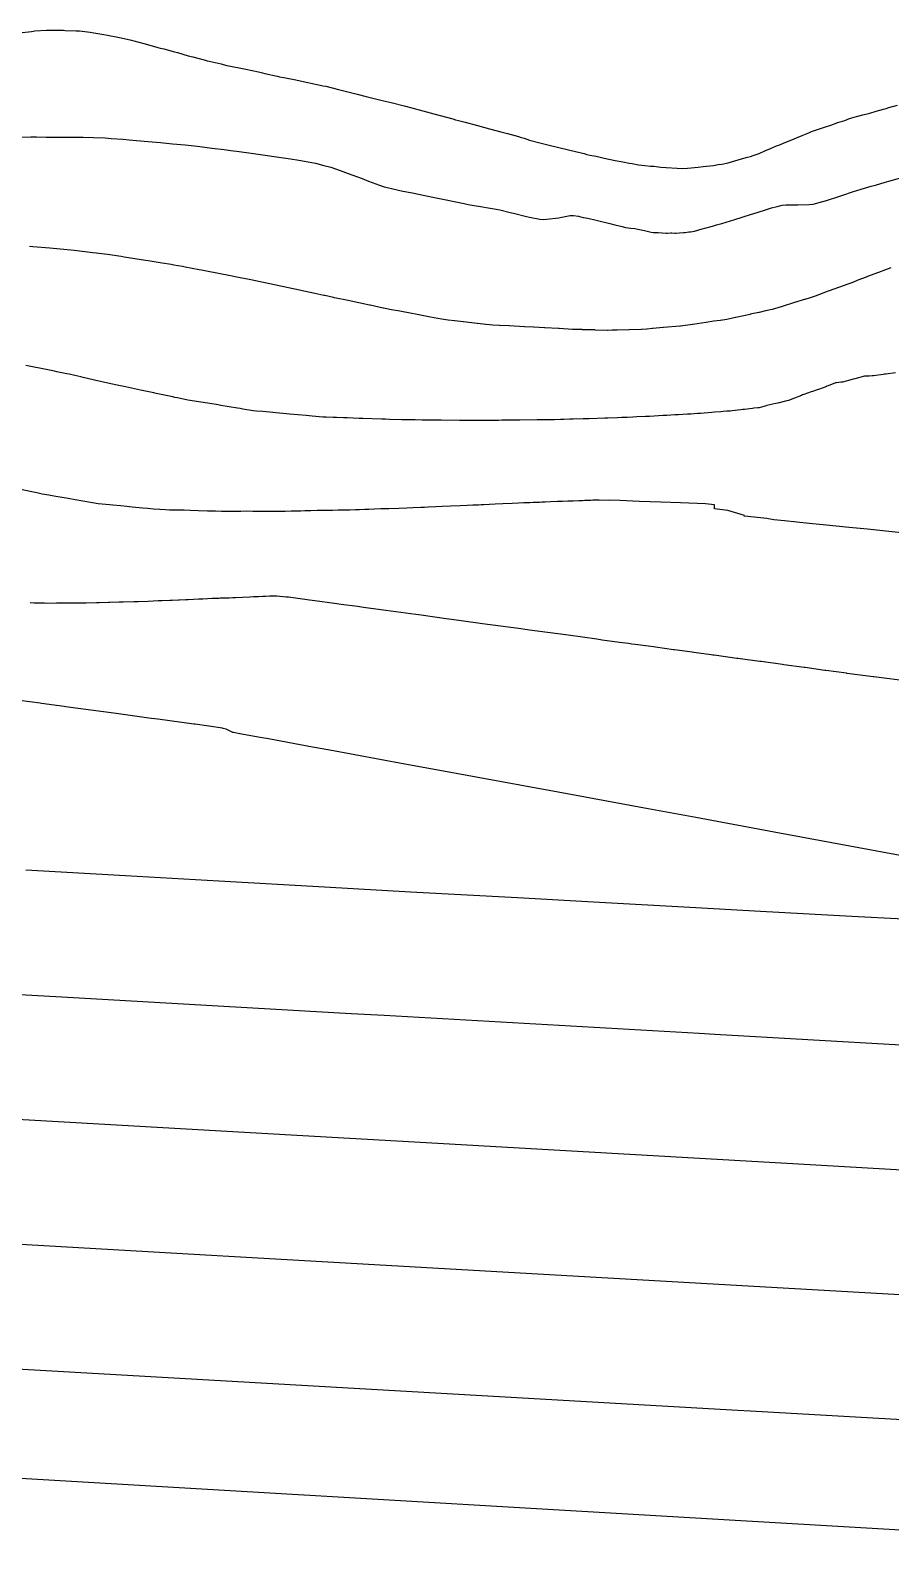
# Model space of a CAD drawing. Header units: metres. Extents: x 483462 to 484492, y 8428718 to 8429266.
# Drawn here: x 484160.86 to 484172.6, y 8428824.98 to 8428845.55 of the extents above; entities that cross this region are included whole.
import ezdxf

# ---------------------------------------------------------------- set-up
doc = ezdxf.new("R2010")
doc.units = ezdxf.units.M
doc.layers.add('C-TOPO-MAJR', color=9, linetype='Continuous')
doc.layers.add('C-TOPO-MINR', color=8, linetype='Continuous')

msp = doc.modelspace()

# ---------------------------------------------------------------- linework, layer by layer
at = {"layer": 'C-TOPO-MAJR', "color": 9, "linetype": 'Continuous', "lineweight": -3, "flags": 128}
for points, elevation in [([(484160.71, 8428845.512), (484160.879, 8428845.532), (484160.925, 8428845.539), (484161.082, 8428845.549), (484161.123, 8428845.55), (484161.163, 8428845.55), (484161.315, 8428845.549), (484161.338, 8428845.548), (484161.489, 8428845.54), (484161.512, 8428845.54), (484161.535, 8428845.541), (484161.679, 8428845.524), (484161.729, 8428845.516), (484161.866, 8428845.492), (484161.916, 8428845.483), (484162.057, 8428845.453), (484162.08, 8428845.451), (484162.103, 8428845.448), (484162.244, 8428845.413), (484162.275, 8428845.405), (484162.411, 8428845.368), (484162.461, 8428845.354), (484162.601, 8428845.315), (484162.634, 8428845.306), (484162.659, 8428845.301), (484162.684, 8428845.295), (484162.83, 8428845.254), (484162.868, 8428845.244), (484163.016, 8428845.202), (484163.081, 8428845.185), (484163.233, 8428845.145), (484163.274, 8428845.134), (484163.302, 8428845.126), (484163.464, 8428845.089), (484163.492, 8428845.081), (484163.543, 8428845.07), (484163.713, 8428845.035), (484163.8, 8428845.017), (484163.975, 8428844.98), (484164.029, 8428844.969), (484164.061, 8428844.96), (484164.231, 8428844.925), (484164.263, 8428844.916), (484164.321, 8428844.904), (484164.486, 8428844.871), (484164.585, 8428844.85), (484164.753, 8428844.814), (484164.815, 8428844.801), (484164.853, 8428844.793), (484164.891, 8428844.785), (484165.066, 8428844.743), (484165.139, 8428844.724), (484165.318, 8428844.679), (484165.443, 8428844.648), (484165.625, 8428844.601), (484165.701, 8428844.582), (484165.742, 8428844.573), (484165.783, 8428844.565), (484165.96, 8428844.518), (484166.046, 8428844.495), (484166.217, 8428844.449), (484166.364, 8428844.41), (484166.452, 8428844.386), (484166.624, 8428844.34), (484166.663, 8428844.329), (484166.703, 8428844.318), (484166.795, 8428844.294), (484166.961, 8428844.249), (484167.123, 8428844.206), (484167.277, 8428844.165), (484167.372, 8428844.139), (484167.519, 8428844.101), (484167.558, 8428844.088), (484167.596, 8428844.076), (484167.633, 8428844.064), (484167.67, 8428844.052), (484167.81, 8428844.016), (484167.903, 8428843.993), (484168.07, 8428843.952), (484168.2, 8428843.919), (484168.297, 8428843.895), (484168.415, 8428843.867), (484168.453, 8428843.857), (484168.492, 8428843.847), (484168.577, 8428843.83), (484168.688, 8428843.805), (484168.837, 8428843.775), (484168.941, 8428843.754), (484169.029, 8428843.737), (484169.071, 8428843.73), (484169.158, 8428843.715), (484169.2, 8428843.708), (484169.245, 8428843.706), (484169.319, 8428843.697), (484169.365, 8428843.695), (484169.462, 8428843.684), (484169.532, 8428843.677), (484169.682, 8428843.668), (484169.753, 8428843.666), (484169.825, 8428843.669), (484169.968, 8428843.681), (484170.038, 8428843.689), (484170.13, 8428843.702), (484170.18, 8428843.707), (484170.244, 8428843.717), (484170.294, 8428843.722), (484170.378, 8428843.743), (484170.472, 8428843.769), (484170.559, 8428843.794), (484170.643, 8428843.82), (484170.682, 8428843.829), (484170.72, 8428843.839), (484170.801, 8428843.87), (484170.88, 8428843.903), (484170.957, 8428843.935), (484171.04, 8428843.971), (484171.072, 8428843.983), (484171.104, 8428843.995), (484171.164, 8428844.021), (484171.246, 8428844.055), (484171.309, 8428844.082), (484171.389, 8428844.116), (484171.457, 8428844.143), (484171.487, 8428844.157), (484171.517, 8428844.17), (484171.596, 8428844.197), (484171.692, 8428844.229), (484171.78, 8428844.257), (484171.875, 8428844.289), (484171.97, 8428844.318), (484172.002, 8428844.331), (484172.034, 8428844.344), (484172.127, 8428844.371), (484172.217, 8428844.396), (484172.309, 8428844.42), (484172.399, 8428844.445), (484172.497, 8428844.472), (484172.534, 8428844.484), (484172.57, 8428844.495), (484172.686, 8428844.528)], 1190), ([(484172.862, 8428836.668), (484172.364, 8428836.732), (484172.358, 8428836.733), (484172.002, 8428836.779), (484171.993, 8428836.78), (484171.71, 8428836.819), (484171.699, 8428836.82), (484171.431, 8428836.857), (484171.417, 8428836.859), (484171.138, 8428836.897), (484171.122, 8428836.899), (484170.83, 8428836.939), (484170.81, 8428836.942), (484170.513, 8428836.982), (484170.496, 8428836.984), (484170.19, 8428837.026), (484170.169, 8428837.029), (484170.148, 8428837.032), (484169.912, 8428837.064), (484169.888, 8428837.067), (484169.649, 8428837.1), (484169.644, 8428837.1), (484169.632, 8428837.102), (484169.389, 8428837.135), (484169.362, 8428837.139), (484169.113, 8428837.173), (484169.067, 8428837.179), (484169.019, 8428837.186), (484168.899, 8428837.202), (484168.662, 8428837.234), (484168.587, 8428837.245), (484168.197, 8428837.298), (484167.67, 8428837.37), (484167.586, 8428837.381), (484167.52, 8428837.39), (484167.03, 8428837.457), (484166.964, 8428837.466), (484166.605, 8428837.515), (484166.536, 8428837.524), (484166.191, 8428837.571), (484166.122, 8428837.581), (484165.779, 8428837.627), (484165.709, 8428837.637), (484165.407, 8428837.678), (484165.326, 8428837.689), (484165.102, 8428837.72), (484165.012, 8428837.732), (484164.745, 8428837.769), (484164.669, 8428837.779), (484164.415, 8428837.814), (484164.383, 8428837.818), (484164.366, 8428837.818), (484164.35, 8428837.818), (484164.227, 8428837.834), (484164.207, 8428837.833), (484164.152, 8428837.832), (484164.125, 8428837.831), (484164.069, 8428837.828), (484164.035, 8428837.827), (484163.973, 8428837.824), (484163.906, 8428837.822), (484163.855, 8428837.819), (484163.755, 8428837.815), (484163.662, 8428837.81), (484163.623, 8428837.809), (484163.573, 8428837.807), (484163.522, 8428837.806), (484163.507, 8428837.805), (484163.451, 8428837.803), (484163.433, 8428837.802), (484163.374, 8428837.8), (484163.342, 8428837.798), (484163.217, 8428837.793), (484163.159, 8428837.791), (484163.016, 8428837.784), (484162.983, 8428837.783), (484162.896, 8428837.779), (484162.883, 8428837.778), (484162.796, 8428837.774), (484162.783, 8428837.774), (484162.766, 8428837.773), (484162.66, 8428837.768), (484162.641, 8428837.768), (484162.607, 8428837.767), (484162.472, 8428837.761), (484162.333, 8428837.756), (484162.275, 8428837.755), (484162.128, 8428837.75), (484162.095, 8428837.749), (484162.076, 8428837.749), (484161.948, 8428837.744), (484161.929, 8428837.744), (484161.801, 8428837.74), (484161.767, 8428837.74), (484161.623, 8428837.738), (484161.566, 8428837.738), (484161.42, 8428837.737), (484161.386, 8428837.737), (484161.368, 8428837.736), (484161.238, 8428837.735), (484161.22, 8428837.735), (484161.09, 8428837.734), (484161.058, 8428837.735), (484160.916, 8428837.738), (484160.861, 8428837.739)], 1200), ([(484147.48, 8428833.164), (484149.616, 8428833.04), (484150.594, 8428832.983), (484153.172, 8428832.834), (484154.089, 8428832.781), (484157.093, 8428832.608), (484160.637, 8428832.405), (484161.294, 8428832.367), (484165.24, 8428832.142), (484165.69, 8428832.116), (484169.985, 8428831.871), (484170.197, 8428831.859), (484174.002, 8428831.643)], 1200)]:
    msp.add_lwpolyline(points, dxfattribs=dict(at, elevation=elevation))
at = {"layer": 'C-TOPO-MINR', "color": 8, "linetype": 'Continuous', "lineweight": -3, "flags": 128}
for points, elevation in [([(484160.735, 8428844.09), (484160.87, 8428844.095), (484160.946, 8428844.094), (484161.079, 8428844.093), (484161.225, 8428844.093), (484161.432, 8428844.093), (484161.586, 8428844.089), (484161.726, 8428844.087), (484161.883, 8428844.08), (484161.968, 8428844.073), (484162.125, 8428844.063), (484162.21, 8428844.055), (484162.311, 8428844.046), (484162.47, 8428844.032), (484162.64, 8428844.017), (484162.801, 8428844.001), (484162.974, 8428843.985), (484163.138, 8428843.967), (484163.244, 8428843.956), (484163.337, 8428843.943), (484163.505, 8428843.924), (484163.598, 8428843.91), (484163.71, 8428843.894), (484163.877, 8428843.873), (484164.065, 8428843.846), (484164.218, 8428843.824), (484164.409, 8428843.796), (484164.525, 8428843.779), (484164.653, 8428843.753), (484164.75, 8428843.738), (484164.864, 8428843.703), (484164.961, 8428843.683), (484165.09, 8428843.638), (484165.198, 8428843.597), (484165.387, 8428843.526), (484165.477, 8428843.49), (484165.626, 8428843.438), (484165.69, 8428843.416), (484165.751, 8428843.4), (484165.883, 8428843.369), (484165.941, 8428843.357), (484166.076, 8428843.33), (484166.135, 8428843.318), (484166.289, 8428843.286), (484166.352, 8428843.273), (484166.557, 8428843.231), (484166.62, 8428843.218), (484166.778, 8428843.186), (484166.836, 8428843.175), (484166.889, 8428843.165), (484167.027, 8428843.141), (484167.077, 8428843.133), (484167.217, 8428843.108), (484167.266, 8428843.099), (484167.406, 8428843.066), (484167.452, 8428843.054), (484167.628, 8428843.011), (484167.671, 8428842.999), (484167.813, 8428842.975), (484167.856, 8428842.969), (484167.9, 8428842.974), (484168.069, 8428842.991), (484168.112, 8428843.001), (484168.225, 8428843.021), (484168.27, 8428843.025), (484168.337, 8428843.012), (484168.403, 8428842.996), (484168.466, 8428842.985), (484168.578, 8428842.959), (484168.765, 8428842.915), (484168.834, 8428842.897), (484168.936, 8428842.873), (484168.981, 8428842.861), (484169.05, 8428842.849), (484169.107, 8428842.846), (484169.148, 8428842.836), (484169.238, 8428842.817), (484169.328, 8428842.798), (484169.356, 8428842.793), (484169.401, 8428842.791), (484169.423, 8428842.79), (484169.477, 8428842.787), (484169.532, 8428842.784), (484169.551, 8428842.783), (484169.596, 8428842.785), (484169.612, 8428842.785), (484169.653, 8428842.784), (484169.67, 8428842.784), (484169.716, 8428842.785), (484169.772, 8428842.791), (484169.791, 8428842.793), (484169.843, 8428842.799), (484169.864, 8428842.802), (484169.92, 8428842.809), (484170.026, 8428842.839), (484170.06, 8428842.849), (484170.167, 8428842.879), (484170.219, 8428842.894), (484170.257, 8428842.904), (484170.295, 8428842.914), (484170.413, 8428842.95), (484170.472, 8428842.97), (484170.685, 8428843.035), (484170.775, 8428843.064), (484170.903, 8428843.103), (484170.971, 8428843.126), (484171.048, 8428843.146), (484171.116, 8428843.165), (484171.167, 8428843.168), (484171.277, 8428843.168), (484171.327, 8428843.167), (484171.485, 8428843.175), (484171.536, 8428843.178), (484171.67, 8428843.215), (484171.722, 8428843.228), (484171.889, 8428843.283), (484171.942, 8428843.301), (484172.075, 8428843.345), (484172.132, 8428843.365), (484172.193, 8428843.382), (484172.327, 8428843.421), (484172.39, 8428843.438), (484172.522, 8428843.476), (484172.588, 8428843.495), (484172.727, 8428843.538)], 1192), ([(484172.598, 8428842.311), (484172.49, 8428842.27), (484172.467, 8428842.261), (484172.28, 8428842.19), (484172.259, 8428842.183), (484172.149, 8428842.141), (484172.088, 8428842.116), (484172.026, 8428842.092), (484172.009, 8428842.085), (484171.899, 8428842.045), (484171.885, 8428842.04), (484171.693, 8428841.971), (484171.682, 8428841.967), (484171.567, 8428841.925), (484171.496, 8428841.902), (484171.425, 8428841.879), (484171.417, 8428841.876), (484171.304, 8428841.841), (484171.297, 8428841.839), (484171.104, 8428841.779), (484171.1, 8428841.777), (484170.978, 8428841.74), (484170.89, 8428841.721), (484170.801, 8428841.702), (484170.799, 8428841.702), (484170.68, 8428841.676), (484170.678, 8428841.675), (484170.678, 8428841.675), (484170.482, 8428841.632), (484170.48, 8428841.631), (484170.36, 8428841.606), (484170.273, 8428841.593), (484170.27, 8428841.592), (484170.182, 8428841.58), (484170.08, 8428841.565), (484170.076, 8428841.565), (484169.897, 8428841.538), (484169.893, 8428841.538), (484169.727, 8428841.516), (484169.723, 8428841.515), (484169.719, 8428841.515), (484169.496, 8428841.494), (484169.492, 8428841.494), (484169.35, 8428841.482), (484169.344, 8428841.482), (484169.274, 8428841.475), (484169.268, 8428841.475), (484169.197, 8428841.469), (484169.193, 8428841.469), (484169.029, 8428841.464), (484169.024, 8428841.464), (484168.865, 8428841.46), (484168.859, 8428841.46), (484168.796, 8428841.459), (484168.733, 8428841.457), (484168.727, 8428841.457), (484168.565, 8428841.461), (484168.56, 8428841.462), (484168.556, 8428841.462), (484168.393, 8428841.466), (484168.388, 8428841.467), (484168.324, 8428841.468), (484168.261, 8428841.47), (484168.256, 8428841.47), (484168.074, 8428841.48), (484168.069, 8428841.481), (484168.064, 8428841.481), (484167.878, 8428841.491), (484167.873, 8428841.491), (484167.801, 8428841.495), (484167.73, 8428841.499), (484167.724, 8428841.499), (484167.605, 8428841.506), (484167.6, 8428841.506), (484167.395, 8428841.517), (484167.39, 8428841.518), (484167.263, 8428841.525), (484167.257, 8428841.525), (484167.169, 8428841.529), (484167.081, 8428841.535), (484167.076, 8428841.535), (484166.96, 8428841.548), (484166.956, 8428841.549), (484166.769, 8428841.572), (484166.766, 8428841.572), (484166.65, 8428841.587), (484166.647, 8428841.587), (484166.559, 8428841.597), (484166.471, 8428841.608), (484166.468, 8428841.608), (484166.319, 8428841.636), (484166.318, 8428841.636), (484166.115, 8428841.676), (484166.064, 8428841.685), (484165.902, 8428841.717), (484165.9, 8428841.717), (484165.789, 8428841.738), (484165.68, 8428841.759), (484165.675, 8428841.76), (484165.496, 8428841.798), (484165.488, 8428841.8), (484165.198, 8428841.862), (484165.013, 8428841.902), (484164.999, 8428841.905), (484164.878, 8428841.931), (484164.866, 8428841.933), (484164.745, 8428841.959), (484164.551, 8428842), (484164.535, 8428842.004), (484164.233, 8428842.068), (484164.214, 8428842.072), (484164.019, 8428842.113), (484163.996, 8428842.118), (484163.872, 8428842.144), (484163.848, 8428842.149), (484163.725, 8428842.174), (484163.527, 8428842.213), (484163.499, 8428842.218), (484163.198, 8428842.276), (484163.167, 8428842.282), (484162.973, 8428842.319), (484162.938, 8428842.326), (484162.818, 8428842.347), (484162.782, 8428842.354), (484162.662, 8428842.374), (484162.47, 8428842.405), (484162.432, 8428842.411), (484162.141, 8428842.457), (484162.101, 8428842.463), (484161.917, 8428842.491), (484161.874, 8428842.496), (484161.762, 8428842.511), (484161.718, 8428842.516), (484161.606, 8428842.529), (484161.461, 8428842.545), (484161.416, 8428842.55), (484161.176, 8428842.575), (484161.131, 8428842.579), (484160.896, 8428842.597), (484160.85, 8428842.6)], 1194), ([(484172.661, 8428840.878), (484172.527, 8428840.86), (484172.511, 8428840.858), (484172.494, 8428840.856), (484172.362, 8428840.838), (484172.345, 8428840.837), (484172.301, 8428840.834), (484172.257, 8428840.831), (484172.24, 8428840.83), (484172.105, 8428840.795), (484172.085, 8428840.79), (484172.068, 8428840.785), (484171.937, 8428840.751), (484171.922, 8428840.75), (484171.855, 8428840.741), (484171.841, 8428840.739), (484171.742, 8428840.7), (484171.726, 8428840.695), (484171.71, 8428840.688), (484171.612, 8428840.649), (484171.595, 8428840.644), (484171.527, 8428840.625), (484171.509, 8428840.62), (484171.412, 8428840.583), (484171.394, 8428840.576), (484171.377, 8428840.57), (484171.283, 8428840.533), (484171.268, 8428840.527), (484171.217, 8428840.506), (484171.202, 8428840.5), (484171.178, 8428840.494), (484171.055, 8428840.465), (484171.029, 8428840.459), (484170.906, 8428840.43), (484170.884, 8428840.424), (484170.864, 8428840.419), (484170.8, 8428840.402), (484170.782, 8428840.4), (484170.729, 8428840.394), (484170.711, 8428840.392), (484170.602, 8428840.379), (484170.579, 8428840.376), (484170.551, 8428840.373), (484170.436, 8428840.359), (484170.405, 8428840.357), (484170.359, 8428840.353), (484170.312, 8428840.35), (484170.277, 8428840.347), (484170.191, 8428840.34), (484170.155, 8428840.337), (484170.004, 8428840.325), (484169.962, 8428840.322), (484169.869, 8428840.315), (484169.826, 8428840.312), (484169.763, 8428840.309), (484169.701, 8428840.305), (484169.652, 8428840.303), (484169.542, 8428840.297), (484169.491, 8428840.294), (484169.305, 8428840.284), (484169.251, 8428840.282), (484169.135, 8428840.276), (484169.079, 8428840.273), (484169.004, 8428840.27), (484168.929, 8428840.267), (484168.87, 8428840.264), (484168.74, 8428840.26), (484168.699, 8428840.259), (484168.485, 8428840.252), (484168.444, 8428840.251), (484168.401, 8428840.25), (484168.265, 8428840.245), (484168.221, 8428840.244), (484168.138, 8428840.242), (484168.094, 8428840.24), (484168.01, 8428840.238), (484167.965, 8428840.237), (484167.82, 8428840.235), (484167.773, 8428840.235), (484167.538, 8428840.232), (484167.492, 8428840.232), (484167.444, 8428840.231), (484167.294, 8428840.23), (484167.246, 8428840.229), (484167.156, 8428840.228), (484167.11, 8428840.227), (484167.02, 8428840.227), (484166.971, 8428840.226), (484166.815, 8428840.228), (484166.765, 8428840.228), (484166.715, 8428840.229), (484166.465, 8428840.231), (484166.414, 8428840.232), (484166.255, 8428840.234), (484166.206, 8428840.234), (484166.113, 8428840.235), (484166.065, 8428840.235), (484165.972, 8428840.236), (484165.923, 8428840.237), (484165.759, 8428840.242), (484165.708, 8428840.244), (484165.657, 8428840.246), (484165.397, 8428840.255), (484165.346, 8428840.257), (484165.182, 8428840.263), (484165.133, 8428840.264), (484165.04, 8428840.267), (484164.992, 8428840.268), (484164.899, 8428840.272), (484164.853, 8428840.274), (484164.708, 8428840.286), (484164.664, 8428840.29), (484164.623, 8428840.294), (484164.397, 8428840.315), (484164.355, 8428840.32), (484164.211, 8428840.333), (484164.168, 8428840.337), (484164.078, 8428840.344), (484164.036, 8428840.348), (484163.946, 8428840.356), (484163.904, 8428840.361), (484163.762, 8428840.383), (484163.723, 8428840.389), (484163.687, 8428840.396), (484163.462, 8428840.433), (484163.425, 8428840.439), (484163.284, 8428840.463), (484163.248, 8428840.469), (484163.163, 8428840.482), (484163.129, 8428840.487), (484163.043, 8428840.501), (484163.009, 8428840.507), (484162.869, 8428840.536), (484162.836, 8428840.543), (484162.805, 8428840.55), (484162.579, 8428840.597), (484162.549, 8428840.604), (484162.409, 8428840.633), (484162.367, 8428840.642), (484162.285, 8428840.659), (484162.202, 8428840.677), (484162.162, 8428840.685), (484162.023, 8428840.716), (484161.984, 8428840.725), (484161.757, 8428840.775), (484161.721, 8428840.783), (484161.582, 8428840.815), (484161.55, 8428840.822), (484161.471, 8428840.84), (484161.391, 8428840.858), (484161.36, 8428840.865), (484161.224, 8428840.893), (484161.193, 8428840.899), (484160.966, 8428840.944), (484160.939, 8428840.949), (484160.802, 8428840.977)], 1196), ([(484172.787, 8428838.692), (484172.569, 8428838.714), (484172.278, 8428838.746), (484172.031, 8428838.769), (484171.719, 8428838.802), (484171.485, 8428838.825), (484171.149, 8428838.859), (484171.001, 8428838.875), (484170.929, 8428838.885), (484170.906, 8428838.891), (484170.602, 8428838.922), (484170.599, 8428838.924), (484170.603, 8428838.93), (484170.373, 8428839.001), (484170.192, 8428839.022), (484170.193, 8428839.078), (484170.069, 8428839.09), (484169.73, 8428839.103), (484169.459, 8428839.115), (484169.172, 8428839.125), (484168.903, 8428839.135), (484168.781, 8428839.139), (484168.741, 8428839.138), (484168.619, 8428839.142), (484168.581, 8428839.14), (484168.535, 8428839.139), (484168.508, 8428839.138), (484168.482, 8428839.138), (484168.422, 8428839.135), (484168.392, 8428839.134), (484168.344, 8428839.133), (484168.265, 8428839.129), (484168.22, 8428839.128), (484168.192, 8428839.127), (484168.118, 8428839.124), (484168.051, 8428839.121), (484167.956, 8428839.117), (484167.885, 8428839.114), (484167.837, 8428839.112), (484167.806, 8428839.111), (484167.775, 8428839.11), (484167.745, 8428839.109), (484167.722, 8428839.108), (484167.676, 8428839.106), (484167.65, 8428839.105), (484167.594, 8428839.103), (484167.522, 8428839.099), (484167.436, 8428839.096), (484167.306, 8428839.09), (484167.2, 8428839.085), (484167.124, 8428839.081), (484167.048, 8428839.078), (484167.011, 8428839.076), (484166.975, 8428839.074), (484166.898, 8428839.071), (484166.821, 8428839.068), (484166.726, 8428839.064), (484166.592, 8428839.058), (484166.478, 8428839.053), (484166.394, 8428839.05), (484166.288, 8428839.045), (484166.238, 8428839.043), (484166.189, 8428839.041), (484166.08, 8428839.036), (484165.998, 8428839.033), (484165.888, 8428839.029), (484165.752, 8428839.025), (484165.641, 8428839.021), (484165.557, 8428839.019), (484165.479, 8428839.016), (484165.427, 8428839.014), (484165.35, 8428839.01), (484165.298, 8428839.009), (484165.219, 8428839.006), (484165.135, 8428839.004), (484165.059, 8428839.003), (484164.985, 8428839.001), (484164.85, 8428838.999), (484164.773, 8428838.998), (484164.689, 8428838.996), (484164.608, 8428838.994), (484164.554, 8428838.993), (484164.474, 8428838.99), (484164.42, 8428838.989), (484164.34, 8428838.988), (484164.257, 8428838.988), (484164.144, 8428838.988), (484164.011, 8428838.988), (484163.899, 8428838.988), (484163.816, 8428838.989), (484163.735, 8428838.988), (484163.681, 8428838.988), (484163.6, 8428838.987), (484163.547, 8428838.987), (484163.468, 8428838.988), (484163.387, 8428838.99), (484163.279, 8428838.993), (484163.151, 8428838.997), (484163.043, 8428839.001), (484162.963, 8428839.003), (484162.887, 8428839.005), (484162.836, 8428839.006), (484162.76, 8428839.007), (484162.708, 8428839.009), (484162.63, 8428839.013), (484162.544, 8428839.02), (484162.466, 8428839.026), (484162.392, 8428839.034), (484162.252, 8428839.047), (484162.179, 8428839.055), (484162.094, 8428839.063), (484161.99, 8428839.072), (484161.941, 8428839.076), (484161.892, 8428839.081), (484161.79, 8428839.092), (484161.709, 8428839.105), (484161.608, 8428839.122), (484161.476, 8428839.145), (484161.38, 8428839.162), (484161.299, 8428839.176), (484161.209, 8428839.191), (484161.162, 8428839.199), (484161.116, 8428839.208), (484161.027, 8428839.223), (484160.95, 8428839.24), (484160.863, 8428839.259), (484160.735, 8428839.287)], 1198), ([(484172.775, 8428834.286), (484171.792, 8428834.469), (484171.08, 8428834.602), (484169.937, 8428834.813), (484169.287, 8428834.933), (484168.063, 8428835.159), (484167.54, 8428835.255), (484166.347, 8428835.474), (484165.972, 8428835.543), (484164.947, 8428835.731), (484164.709, 8428835.775), (484164.11, 8428835.885), (484163.997, 8428835.905), (484163.721, 8428835.956), (484163.634, 8428835.972), (484163.623, 8428835.974), (484163.535, 8428836.02), (484163.493, 8428836.028), (484163.486, 8428836.033), (484163.11, 8428836.085), (484163.092, 8428836.087), (484162.6, 8428836.154), (484162.561, 8428836.159), (484162.512, 8428836.166), (484162.035, 8428836.231), (484161.689, 8428836.277), (484161.654, 8428836.282), (484161.348, 8428836.324), (484161.326, 8428836.327), (484161.014, 8428836.369), (484160.997, 8428836.372), (484160.717, 8428836.41)], 1202), ([(484160.801, 8428834.1), (484162.161, 8428834.022), (484163.436, 8428833.95), (484164.877, 8428833.868), (484166.049, 8428833.802), (484167.507, 8428833.721), (484168.543, 8428833.663), (484169.94, 8428833.586), (484170.818, 8428833.537), (484172.066, 8428833.47), (484172.77, 8428833.432)], 1202), ([(484145.748, 8428831.561), (484150.959, 8428831.26), (484151.409, 8428831.234), (484156.745, 8428830.926), (484157.651, 8428830.874), (484158.78, 8428830.809), (484164.339, 8428830.49), (484166.104, 8428830.389), (484171.337, 8428830.09), (484173.772, 8428829.951), (484178.511, 8428829.681), (484181.604, 8428829.506), (484185.729, 8428829.272), (484189.416, 8428829.064), (484192.861, 8428828.87), (484197.031, 8428828.636), (484199.776, 8428828.482)], 1198), ([(484146.742, 8428829.801), (484149.646, 8428829.633), (484154.264, 8428829.367), (484158.209, 8428829.14), (484163.411, 8428828.841), (484167.384, 8428828.613), (484173.998, 8428828.235), (484176.984, 8428828.064), (484185.012, 8428827.607), (484186.826, 8428827.504), (484196.173, 8428826.974), (484196.728, 8428826.942), (484201.067, 8428826.697)], 1196), ([(484120.077, 8428829.65), (484122.279, 8428829.52), (484125.992, 8428829.303), (484129.398, 8428829.104), (484133.169, 8428828.885), (484138.013, 8428828.604), (484141.387, 8428828.409), (484147.883, 8428828.033), (484150.455, 8428827.885), (484158.767, 8428827.406), (484160.201, 8428827.324), (484170.429, 8428826.736), (484170.762, 8428826.717), (484182.631, 8428826.039), (484184.6, 8428825.926), (484195.14, 8428825.326), (484199.21, 8428825.095)], 1194), ([(484103.727, 8428826.514), (484130.905, 8428826.445), (484134.431, 8428826.859), (484137.881, 8428826.284), (484138.466, 8428827.113), (484148.171, 8428826.542), (484158.868, 8428825.914), (484170.321, 8428825.243), (484182.296, 8428824.542), (484184.945, 8428821.616), (484197.264, 8428820.843)], 1194)]:
    msp.add_lwpolyline(points, dxfattribs=dict(at, elevation=elevation))

doc.saveas('drawing.dxf')
